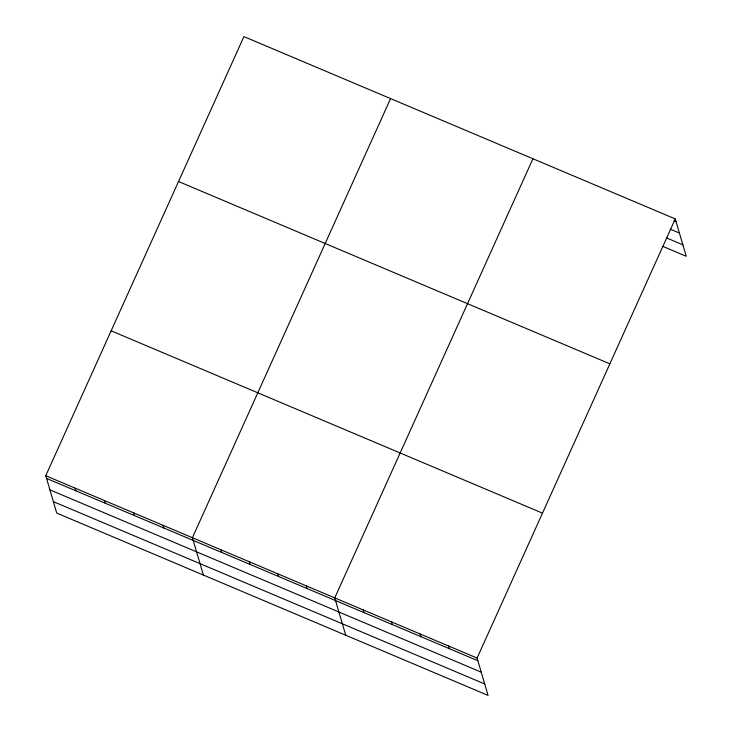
<?xml version="1.0" encoding="UTF-8"?>
<svg xmlns="http://www.w3.org/2000/svg" width="732" height="732" viewBox="0 0 732 732"><rect width="100%" height="100%" fill="white"/><g stroke="black" fill="none" stroke-linecap="round" stroke-linejoin="round"><path stroke-width="1.1" d="M675.261 218.923L477.09 658.059L488.079 695.4L56.739 513.077L45.75 475.727L243.921 36.6L675.261 218.923L686.25 256.273L662.863 246.382M390.577 98.591L192.406 537.718L203.395 575.068M532.923 158.762L334.744 597.888L345.733 635.23M674.016 220.753L676.048 221.613M670.265 229.18L679.415 233.05M666.614 237.955L682.883 244.836M178.526 181.509L609.866 363.841M111.145 330.818L542.485 513.141M45.75 475.727L477.09 658.059M46.537 478.417L477.877 660.74M49.904 489.854L481.244 672.177M53.372 501.64L484.712 683.962M448.615 646.027L449.411 648.708M420.15 633.985L420.937 636.675M391.684 621.953L392.471 624.643M363.209 609.921L364.005 612.611M306.278 585.856L307.065 588.537M277.812 573.824L278.599 576.505M249.338 561.792L250.134 564.473M220.872 549.75L221.659 552.44M163.071 525.32L163.858 528.01M133.746 512.922L134.532 515.612M104.411 500.523L105.198 503.213M75.076 488.125L75.872 490.815"/></g></svg>
